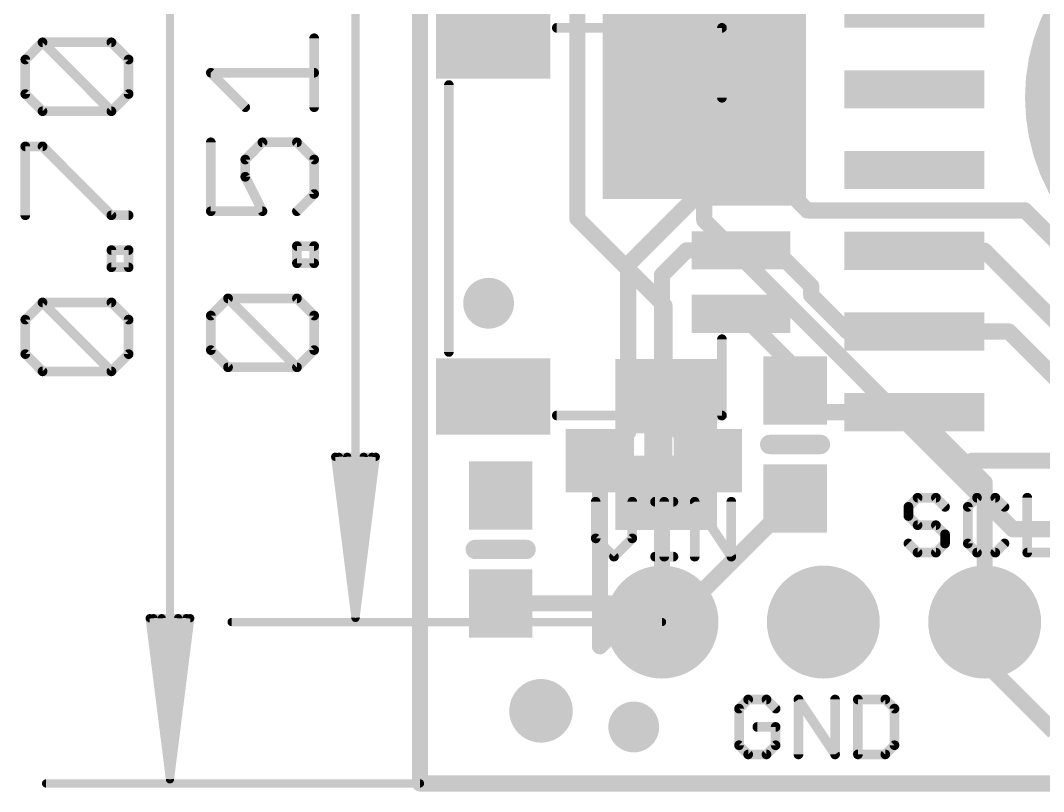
# Model space of a CAD drawing. Extents: x -6.3 to 30.8, y -0.1 to 25.2.
# Drawn here: x -6.29 to 9.82, y -0.13 to 12.01 of the extents above; entities that cross this region are included whole.
import ezdxf

# ---------------------------------------------------------------- set-up
doc = ezdxf.new("R2010")
doc.units = 0
for name, color, linetype in [('1', 12, 'CONTINUOUS'), ('16', 132, 'CONTINUOUS'), ('17', 110, 'CONTINUOUS'), ('18', 110, 'CONTINUOUS'), ('21', 40, 'CONTINUOUS'), ('47', 253, 'CONTINUOUS')]:
    doc.layers.add(name, color=color, linetype=linetype)

# ---------------------------------------------------------------- blocks, each defined once
blk = doc.blocks.new('RECT')
blk.add_solid([(-0.5, -0.5), (0.5, -0.5), (-0.5, 0.5), (0.5, 0.5)])
blk = doc.blocks.new('PIE')
at = {"const_width": 0.5}
blk.add_lwpolyline([(0, -0.25, 1), (0, 0.25, 1), (0, -0.25)], format="xyb", dxfattribs=at)
blk = doc.blocks.new('ROUNDP')
at = {"const_width": 0.5}
blk.add_lwpolyline([(0, -0.25, 1), (0, 0.25, 1), (0, -0.25)], format="xyb", dxfattribs=at)
blk = doc.blocks.new('ROUNDV')
at = {"const_width": 0.5}
blk.add_lwpolyline([(0, -0.25, 1), (0, 0.25, 1), (0, -0.25)], format="xyb", dxfattribs=at)

msp = doc.modelspace()

# ---------------------------------------------------------------- linework, layer by layer
at = {"layer": '1', "const_width": 0.254}
for points in [[(0, 0), (0, 17.78)], [(3.2775, 8.167), (4.5005, 9.39)], [(4.5005, 9.39), (5.054, 9.39)], [(5.723, 9.39), (5.054, 9.39)], [(6.096, 9.017), (5.723, 9.39)], [(9.525, 9.017), (6.096, 9.017)], [(11.43, 7.112), (9.525, 9.017)], [(3.81, 8.001), (4.199, 8.39)], [(4.199, 8.39), (5.054, 8.39)], [(5.054, 8.39), (5.596, 8.39)], [(5.596, 8.39), (6.1592, 7.8268)], [(7.7825, 8.382), (8.89, 8.382)], [(8.89, 8.382), (13.97, 3.302)], [(3.2775, 8.167), (3.2775, 5.5245)], [(3.81, 8.001), (3.81, 5.803)], [(6.1592, 7.8268), (6.1592, 7.6838)], [(6.1592, 7.6838), (6.731, 7.112)], [(5.054, 7.39), (5.9055, 6.5385)], [(6.731, 7.112), (7.7825, 7.112)], [(7.7825, 7.112), (9.271, 7.112)], [(9.271, 7.112), (11.43, 4.953)], [(5.9055, 6.5385), (5.9055, 6.184)], [(6.2475, 5.842), (5.9055, 6.184)], [(7.7825, 5.842), (6.2475, 5.842)], [(8.89, 4.7345), (7.7825, 5.842)], [(4.533, 5.08), (3.81, 5.803)], [(3.2775, 5.5245), (2.833, 5.08)], [(2.833, 5.08), (2.833, 2.159)], [(8.89, 2.54), (8.89, 4.7345)], [(5.9055, 4.484), (4.23, 2.8085)], [(1.27, 2.833), (3.39, 2.833)], [(3.39, 2.833), (3.683, 2.54)], [(4.23, 2.8085), (4.23, 2.54)], [(3.3215, 2.6475), (2.833, 2.159)], [(3.429, 2.54), (3.3215, 2.6475)], [(3.683, 2.54), (3.429, 2.54)], [(3.81, 2.54), (3.683, 2.54)], [(4.23, 2.54), (3.81, 2.54)], [(8.89, 1.905), (8.89, 2.54)], [(9.9822, 0.8128), (8.89, 1.905)], [(25.4, 0), (0, 0)]]:
    msp.add_lwpolyline(points, dxfattribs=at)
at = {"layer": '1', "const_width": 0.127}
for points in [[(4.5005, 9.4535, 1), (4.5005, 9.3265)], [(4.5454, 9.3451, 1), (4.4556, 9.4349)], [(5.054, 9.4535, 1), (5.054, 9.3265)], [(5.054, 9.3265, 1), (5.054, 9.4535)], [(5.7679, 9.4349, 1), (5.6781, 9.3451)], [(5.723, 9.3265, 1), (5.723, 9.4535)], [(6.096, 9.0805, 1), (6.096, 8.9535)], [(6.0511, 8.9721, 1), (6.1409, 9.0619)], [(9.5699, 9.0619, 1), (9.4801, 8.9721)], [(9.525, 8.9535, 1), (9.525, 9.0805)], [(4.199, 8.4535, 1), (4.199, 8.3265)], [(4.2439, 8.3451, 1), (4.1541, 8.4349)], [(5.054, 8.4535, 1), (5.054, 8.3265)], [(5.054, 8.3265, 1), (5.054, 8.4535)], [(5.6409, 8.4349, 1), (5.5511, 8.3451)], [(5.596, 8.3265, 1), (5.596, 8.4535)], [(7.7825, 8.4455, 1), (7.7825, 8.3185)], [(8.9349, 8.4269, 1), (8.8451, 8.3371)], [(8.89, 8.3185, 1), (8.89, 8.4455)], [(3.341, 8.167, 1), (3.214, 8.167)], [(3.2326, 8.2119, 1), (3.3224, 8.1221)], [(3.8735, 8.001, 1), (3.7465, 8.001)], [(3.7651, 8.0459, 1), (3.8549, 7.9561)], [(6.2227, 7.8268, 1), (6.0957, 7.8268)], [(6.1143, 7.7819, 1), (6.2041, 7.8717)], [(6.2041, 7.7287, 1), (6.1143, 7.6389)], [(6.0957, 7.6838, 1), (6.2227, 7.6838)], [(5.0989, 7.4349, 1), (5.0091, 7.3451)], [(6.731, 7.1755, 1), (6.731, 7.0485)], [(6.6861, 7.0671, 1), (6.7759, 7.1569)], [(7.7825, 7.1755, 1), (7.7825, 7.0485)], [(7.7825, 7.0485, 1), (7.7825, 7.1755)], [(9.3159, 7.1569, 1), (9.2261, 7.0671)], [(9.271, 7.0485, 1), (9.271, 7.1755)], [(5.969, 6.5385, 1), (5.842, 6.5385)], [(5.8606, 6.4936, 1), (5.9504, 6.5834)], [(5.9504, 6.2289, 1), (5.8606, 6.1391)], [(5.842, 6.184, 1), (5.969, 6.184)], [(6.2475, 5.9055, 1), (6.2475, 5.7785)], [(7.8274, 5.8869, 1), (7.7376, 5.7971)], [(7.7825, 5.7785, 1), (7.7825, 5.9055)], [(3.8549, 5.8479, 1), (3.7651, 5.7581)], [(3.7465, 5.803, 1), (3.8735, 5.803)], [(6.2026, 5.7971, 1), (6.2924, 5.8869)], [(3.3224, 5.4796, 1), (3.2326, 5.5694)], [(3.214, 5.5245, 1), (3.341, 5.5245)], [(2.8965, 5.08, 1), (2.7695, 5.08)], [(2.7881, 5.1249, 1), (2.8779, 5.0351)], [(4.4881, 5.0351, 1), (4.5779, 5.1249)], [(8.9535, 4.7345, 1), (8.8265, 4.7345)], [(8.8451, 4.6896, 1), (8.9349, 4.7794)], [(5.9504, 4.4391, 1), (5.8606, 4.5289)], [(1.27, 2.8965, 1), (1.27, 2.7695)], [(3.4349, 2.8779, 1), (3.3451, 2.7881)], [(3.39, 2.7695, 1), (3.39, 2.8965)], [(4.2935, 2.8085, 1), (4.1665, 2.8085)], [(4.1851, 2.8534, 1), (4.2749, 2.7636)], [(3.3664, 2.6924, 1), (3.2766, 2.6026)], [(3.3664, 2.6026, 1), (3.2766, 2.6924)], [(3.429, 2.6035, 1), (3.429, 2.4765)], [(3.3841, 2.4951, 1), (3.4739, 2.5849)], [(3.683, 2.6035, 1), (3.683, 2.4765)], [(3.6381, 2.4951, 1), (3.7279, 2.5849)], [(3.683, 2.4765, 1), (3.683, 2.6035)], [(3.81, 2.6035, 1), (3.81, 2.4765)], [(3.81, 2.4765, 1), (3.81, 2.6035)], [(4.1665, 2.54, 1), (4.2935, 2.54)], [(4.23, 2.4765, 1), (4.23, 2.6035)], [(8.9535, 2.54, 1), (8.8265, 2.54)], [(8.8265, 2.54, 1), (8.9535, 2.54)], [(2.7881, 2.2039, 1), (2.8779, 2.1141)], [(2.7695, 2.159, 1), (2.8965, 2.159)], [(8.9349, 1.9499, 1), (8.8451, 1.8601)], [(8.8265, 1.905, 1), (8.9535, 1.905)], [(0, 0.0635, 1), (0, -0.0635)], [(-0.0635, 0, 1), (0.0635, 0)]]:
    msp.add_lwpolyline(points, format="xyb", dxfattribs=at)
at = {"layer": '16', "const_width": 0.254}
for points in [[(0, 0), (0, 17.78)], [(2.4765, 12.7748), (2.4765, 8.89)], [(4.4746, 10.795), (4.4746, 8.8604)], [(2.4765, 8.89), (3.8497, 7.5168)], [(4.4746, 8.8604), (9.3345, 4.0005)], [(3.8497, 7.5168), (3.8497, 6.1198)], [(3.8497, 6.1198), (3.8735, 6.096)], [(3.8735, 4.572), (3.81, 4.5085)], [(3.81, 4.5085), (3.81, 2.54)], [(9.3345, 4.0005), (13.3985, 4.0005)], [(25.4, 0), (0, 0)]]:
    msp.add_lwpolyline(points, dxfattribs=at)
at = {"layer": '16', "const_width": 0.127}
for points in [[(4.5381, 10.795, 1), (4.4111, 10.795)], [(2.5214, 8.9349, 1), (2.4316, 8.8451)], [(2.413, 8.89, 1), (2.54, 8.89)], [(4.5195, 8.9053, 1), (4.4297, 8.8155)], [(4.4111, 8.8604, 1), (4.5381, 8.8604)], [(3.9132, 7.5168, 1), (3.7862, 7.5168)], [(3.8048, 7.4719, 1), (3.8946, 7.5617)], [(3.8946, 6.1647, 1), (3.8048, 6.0749)], [(3.7862, 6.1198, 1), (3.9132, 6.1198)], [(3.8286, 6.0511, 1), (3.9184, 6.1409)], [(3.9184, 4.5271, 1), (3.8286, 4.6169)], [(3.8735, 4.5085, 1), (3.7465, 4.5085)], [(3.7651, 4.5534, 1), (3.8549, 4.4636)], [(9.3345, 4.064, 1), (9.3345, 3.937)], [(9.2896, 3.9556, 1), (9.3794, 4.0454)], [(3.7465, 2.54, 1), (3.8735, 2.54)], [(0, 0.0635, 1), (0, -0.0635)], [(-0.0635, 0, 1), (0.0635, 0)]]:
    msp.add_lwpolyline(points, format="xyb", dxfattribs=at)
at = {"layer": '21'}
for points, const_width in [([(2.154, 11.89), (4.754, 11.89)], 0.1524), ([(4.754, 11.89), (4.754, 10.79)], 0.1524), ([(0.454, 10.99), (0.454, 6.79)], 0.1524), ([(4.754, 6.99), (4.754, 5.79)], 0.1524), ([(4.754, 5.79), (2.154, 5.79)], 0.1524), ([(3.683, 4.68), (3.683, 5.48)], 0.3048), ([(6.3055, 5.334), (5.5055, 5.334)], 0.3048), ([(8.6995, 5.08), (16.0655, 5.08)], 0.254), ([(7.834, 4.4965), (7.6899, 4.3525)], 0.1524), ([(8.1221, 4.4965), (7.834, 4.4965)], 0.1524), ([(8.2661, 4.3525), (8.1221, 4.4965)], 0.1524), ([(8.7695, 4.4965), (8.6254, 4.3525)], 0.1524), ([(9.0576, 4.4965), (8.7695, 4.4965)], 0.1524), ([(9.2017, 4.3525), (9.0576, 4.4965)], 0.1524), ([(9.561, 4.4965), (9.561, 3.6322)], 0.1524), ([(2.7658, 4.433), (2.7658, 3.8568)], 0.1524), ([(3.3421, 3.8568), (3.3421, 4.433)], 0.1524), ([(3.7014, 4.433), (3.9895, 4.433)], 0.1524), ([(3.8454, 3.5687), (3.8454, 4.433)], 0.1524), ([(4.325, 3.5687), (4.325, 4.433)], 0.1524), ([(4.325, 4.433), (4.9013, 3.5687)], 0.1524), ([(4.9013, 3.5687), (4.9013, 4.433)], 0.1524), ([(7.6899, 4.3525), (7.6899, 4.2084)], 0.1524), ([(8.6254, 4.3525), (8.6254, 3.7763)], 0.1524), ([(7.6899, 4.2084), (7.834, 4.0644)], 0.1524), ([(7.834, 4.0644), (8.1221, 4.0644)], 0.1524), ([(8.1221, 4.0644), (8.2661, 3.9203)], 0.1524), ([(2.7658, 3.8568), (3.054, 3.5687)], 0.1524), ([(3.054, 3.5687), (3.3421, 3.8568)], 0.1524), ([(8.2661, 3.9203), (8.2661, 3.7763)], 0.1524), ([(0.87, 3.683), (1.67, 3.683)], 0.3048), ([(7.834, 3.6322), (7.6899, 3.7763)], 0.1524), ([(8.1221, 3.6322), (7.834, 3.6322)], 0.1524), ([(8.2661, 3.7763), (8.1221, 3.6322)], 0.1524), ([(8.6254, 3.7763), (8.7695, 3.6322)], 0.1524), ([(8.7695, 3.6322), (9.0576, 3.6322)], 0.1524), ([(9.0576, 3.6322), (9.2017, 3.7763)], 0.1524), ([(9.561, 3.6322), (10.1372, 3.6322)], 0.1524), ([(3.7014, 3.5687), (3.9895, 3.5687)], 0.1524), ([(5.167, 1.3215), (5.0229, 1.1775)], 0.1524), ([(5.4551, 1.3215), (5.167, 1.3215)], 0.1524), ([(5.5991, 1.1775), (5.4551, 1.3215)], 0.1524), ([(5.9584, 0.4572), (5.9584, 1.3215)], 0.1524), ([(5.9584, 1.3215), (6.5347, 0.4572)], 0.1524), ([(6.5347, 0.4572), (6.5347, 1.3215)], 0.1524), ([(6.894, 1.3215), (6.894, 0.4572)], 0.1524), ([(7.3261, 1.3215), (6.894, 1.3215)], 0.1524), ([(7.4702, 1.1775), (7.3261, 1.3215)], 0.1524), ([(5.0229, 1.1775), (5.0229, 0.6013)], 0.1524), ([(7.4702, 0.6013), (7.4702, 1.1775)], 0.1524), ([(5.5991, 0.8894), (5.311, 0.8894)], 0.1524), ([(5.5991, 0.6013), (5.5991, 0.8894)], 0.1524), ([(5.0229, 0.6013), (5.167, 0.4572)], 0.1524), ([(5.4551, 0.4572), (5.5991, 0.6013)], 0.1524), ([(7.3261, 0.4572), (7.4702, 0.6013)], 0.1524), ([(5.167, 0.4572), (5.4551, 0.4572)], 0.1524), ([(6.894, 0.4572), (7.3261, 0.4572)], 0.1524)]:
    msp.add_lwpolyline(points, dxfattribs=dict(at, const_width=const_width))
for points, const_width in [([(2.154, 11.9281, 1), (2.154, 11.8519)], 0.0762), ([(4.7921, 11.89, 1), (4.7159, 11.89)], 0.0762), ([(4.754, 11.8519, 1), (4.754, 11.9281)], 0.0762), ([(0.4921, 10.99, 1), (0.4159, 10.99)], 0.0762), ([(4.7159, 10.79, 1), (4.7921, 10.79)], 0.0762), ([(4.7921, 6.99, 1), (4.7159, 6.99)], 0.0762), ([(0.4159, 6.79, 1), (0.4921, 6.79)], 0.0762), ([(2.154, 5.8281, 1), (2.154, 5.7519)], 0.0762), ([(4.7159, 5.79, 1), (4.7921, 5.79)], 0.0762), ([(4.754, 5.7519, 1), (4.754, 5.8281)], 0.0762), ([(3.7592, 5.48, 1), (3.6068, 5.48)], 0.1524), ([(5.5055, 5.4102, 1), (5.5055, 5.2578)], 0.1524), ([(6.3055, 5.2578, 1), (6.3055, 5.4102)], 0.1524), ([(8.6995, 5.1435, 1), (8.6995, 5.0165)], 0.127), ([(3.6068, 4.68, 1), (3.7592, 4.68)], 0.1524), ([(7.834, 4.5346, 1), (7.834, 4.4584)], 0.0762), ([(7.8609, 4.4696, 1), (7.807, 4.5235)], 0.0762), ([(8.149, 4.5235, 1), (8.0951, 4.4696)], 0.0762), ([(8.1221, 4.4584, 1), (8.1221, 4.5346)], 0.0762), ([(8.7695, 4.5346, 1), (8.7695, 4.4584)], 0.0762), ([(8.7964, 4.4696, 1), (8.7426, 4.5235)], 0.0762), ([(9.0846, 4.5235, 1), (9.0307, 4.4696)], 0.0762), ([(9.0576, 4.4584, 1), (9.0576, 4.5346)], 0.0762), ([(9.5991, 4.4965, 1), (9.5229, 4.4965)], 0.0762), ([(2.8039, 4.433, 1), (2.7277, 4.433)], 0.0762), ([(3.3802, 4.433, 1), (3.304, 4.433)], 0.0762), ([(3.7014, 4.4711, 1), (3.7014, 4.3949)], 0.0762), ([(3.8835, 4.433, 1), (3.8073, 4.433)], 0.0762), ([(3.9895, 4.3949, 1), (3.9895, 4.4711)], 0.0762), ([(4.3567, 4.4542, 1), (4.2933, 4.4119)], 0.0762), ([(4.3631, 4.433, 1), (4.2869, 4.433)], 0.0762), ([(4.9394, 4.433, 1), (4.8632, 4.433)], 0.0762), ([(7.728, 4.3525, 1), (7.6518, 4.3525)], 0.0762), ([(7.663, 4.3794, 1), (7.7169, 4.3255)], 0.0762), ([(8.2392, 4.3255, 1), (8.2931, 4.3794)], 0.0762), ([(8.6635, 4.3525, 1), (8.5873, 4.3525)], 0.0762), ([(8.5985, 4.3794, 1), (8.6524, 4.3255)], 0.0762), ([(9.1747, 4.3255, 1), (9.2286, 4.3794)], 0.0762), ([(7.7169, 4.2354, 1), (7.663, 4.1815)], 0.0762), ([(7.6518, 4.2084, 1), (7.728, 4.2084)], 0.0762), ([(7.834, 4.1025, 1), (7.834, 4.0263)], 0.0762), ([(7.807, 4.0374, 1), (7.8609, 4.0913)], 0.0762), ([(8.149, 4.0913, 1), (8.0951, 4.0374)], 0.0762), ([(8.1221, 4.0263, 1), (8.1221, 4.1025)], 0.0762), ([(2.7928, 3.8838, 1), (2.7389, 3.8299)], 0.0762), ([(2.7277, 3.8568, 1), (2.8039, 3.8568)], 0.0762), ([(3.304, 3.8568, 1), (3.3802, 3.8568)], 0.0762), ([(3.369, 3.8299, 1), (3.3151, 3.8838)], 0.0762), ([(8.3042, 3.9203, 1), (8.228, 3.9203)], 0.0762), ([(8.2392, 3.8934, 1), (8.2931, 3.9473)], 0.0762), ([(0.87, 3.7592, 1), (0.87, 3.6068)], 0.1524), ([(1.67, 3.6068, 1), (1.67, 3.7592)], 0.1524), ([(7.7169, 3.8032, 1), (7.663, 3.7493)], 0.0762), ([(7.834, 3.6703, 1), (7.834, 3.5941)], 0.0762), ([(8.1221, 3.5941, 1), (8.1221, 3.6703)], 0.0762), ([(8.228, 3.7763, 1), (8.3042, 3.7763)], 0.0762), ([(8.2931, 3.7493, 1), (8.2392, 3.8032)], 0.0762), ([(8.6524, 3.8032, 1), (8.5985, 3.7493)], 0.0762), ([(8.5873, 3.7763, 1), (8.6635, 3.7763)], 0.0762), ([(8.7695, 3.6703, 1), (8.7695, 3.5941)], 0.0762), ([(9.0576, 3.5941, 1), (9.0576, 3.6703)], 0.0762), ([(9.2286, 3.7493, 1), (9.1747, 3.8032)], 0.0762), ([(9.561, 3.6703, 1), (9.561, 3.5941)], 0.0762), ([(3.027, 3.5956, 1), (3.0809, 3.5418)], 0.0762), ([(3.027, 3.5418, 1), (3.0809, 3.5956)], 0.0762), ([(3.7014, 3.6068, 1), (3.7014, 3.5306)], 0.0762), ([(3.8073, 3.5687, 1), (3.8835, 3.5687)], 0.0762), ([(3.9895, 3.5306, 1), (3.9895, 3.6068)], 0.0762), ([(4.2869, 3.5687, 1), (4.3631, 3.5687)], 0.0762), ([(4.8632, 3.5687, 1), (4.9394, 3.5687)], 0.0762), ([(4.8696, 3.5476, 1), (4.933, 3.5898)], 0.0762), ([(7.807, 3.6053, 1), (7.8609, 3.6591)], 0.0762), ([(8.0951, 3.6591, 1), (8.149, 3.6053)], 0.0762), ([(8.7426, 3.6053, 1), (8.7964, 3.6591)], 0.0762), ([(9.0307, 3.6591, 1), (9.0846, 3.6053)], 0.0762), ([(9.5229, 3.6322, 1), (9.5991, 3.6322)], 0.0762), ([(5.167, 1.3596, 1), (5.167, 1.2834)], 0.0762), ([(5.1939, 1.2946, 1), (5.14, 1.3485)], 0.0762), ([(5.482, 1.3485, 1), (5.4281, 1.2946)], 0.0762), ([(5.4551, 1.2834, 1), (5.4551, 1.3596)], 0.0762), ([(5.9901, 1.3427, 1), (5.9267, 1.3004)], 0.0762), ([(5.9965, 1.3215, 1), (5.9203, 1.3215)], 0.0762), ([(6.5728, 1.3215, 1), (6.4966, 1.3215)], 0.0762), ([(6.9321, 1.3215, 1), (6.8559, 1.3215)], 0.0762), ([(6.894, 1.3596, 1), (6.894, 1.2834)], 0.0762), ([(7.3531, 1.3485, 1), (7.2992, 1.2946)], 0.0762), ([(7.3261, 1.2834, 1), (7.3261, 1.3596)], 0.0762), ([(5.061, 1.1775, 1), (4.9848, 1.1775)], 0.0762), ([(4.996, 1.2044, 1), (5.0499, 1.1505)], 0.0762), ([(5.5722, 1.1505, 1), (5.6261, 1.2044)], 0.0762), ([(7.5083, 1.1775, 1), (7.4321, 1.1775)], 0.0762), ([(7.4432, 1.1505, 1), (7.4971, 1.2044)], 0.0762), ([(5.311, 0.9275, 1), (5.311, 0.8513)], 0.0762), ([(5.6372, 0.8894, 1), (5.561, 0.8894)], 0.0762), ([(5.5991, 0.8513, 1), (5.5991, 0.9275)], 0.0762), ([(5.0499, 0.6282, 1), (4.996, 0.5743)], 0.0762), ([(5.6261, 0.5743, 1), (5.5722, 0.6282)], 0.0762), ([(7.4971, 0.5743, 1), (7.4432, 0.6282)], 0.0762), ([(4.9848, 0.6013, 1), (5.061, 0.6013)], 0.0762), ([(5.167, 0.4953, 1), (5.167, 0.4191)], 0.0762), ([(5.14, 0.4303, 1), (5.1939, 0.4841)], 0.0762), ([(5.4281, 0.4841, 1), (5.482, 0.4303)], 0.0762), ([(5.4551, 0.4191, 1), (5.4551, 0.4953)], 0.0762), ([(5.561, 0.6013, 1), (5.6372, 0.6013)], 0.0762), ([(5.9203, 0.4572, 1), (5.9965, 0.4572)], 0.0762), ([(6.4966, 0.4572, 1), (6.5728, 0.4572)], 0.0762), ([(6.503, 0.4361, 1), (6.5664, 0.4783)], 0.0762), ([(6.894, 0.4953, 1), (6.894, 0.4191)], 0.0762), ([(6.8559, 0.4572, 1), (6.9321, 0.4572)], 0.0762), ([(7.2992, 0.4841, 1), (7.3531, 0.4303)], 0.0762), ([(7.3261, 0.4191, 1), (7.3261, 0.4953)], 0.0762), ([(7.4321, 0.6013, 1), (7.5083, 0.6013)], 0.0762)]:
    msp.add_lwpolyline(points, format="xyb", dxfattribs=dict(at, const_width=const_width))
at = {"layer": '47'}
for points, const_width in [([(-3.937, 0.065), (-3.937, 17.715)], 0.13), ([(-1.016, 15.302), (-1.016, 2.605)], 0.13), ([(-1.6667, 10.6412), (-1.6667, 11.7259)], 0.1524), ([(-6.2147, 11.3912), (-5.9435, 11.6624)], 0.1524), ([(-5.9435, 11.6624), (-4.8589, 11.6624)], 0.1524), ([(-4.8589, 10.5777), (-5.9435, 11.6624)], 0.1524), ([(-4.8589, 11.6624), (-4.5877, 11.3912)], 0.1524), ([(-6.2147, 10.8489), (-6.2147, 11.3912)], 0.1524), ([(-4.5877, 11.3912), (-4.5877, 10.8489)], 0.1524), ([(-2.7514, 10.6412), (-3.2937, 11.1835)], 0.1524), ([(-3.2937, 11.1835), (-1.6667, 11.1835)], 0.1524), ([(-5.9435, 10.5777), (-6.2147, 10.8489)], 0.1524), ([(-4.5877, 10.8489), (-4.8589, 10.5777)], 0.1524), ([(-4.8589, 10.5777), (-5.9435, 10.5777)], 0.1524), ([(-3.2937, 10.0887), (-3.2937, 9.004)], 0.1524), ([(-2.7514, 9.8175), (-2.4802, 10.0887)], 0.1524), ([(-2.4802, 10.0887), (-1.9379, 10.0887)], 0.1524), ([(-1.9379, 10.0887), (-1.6667, 9.8175)], 0.1524), ([(-6.2147, 8.9405), (-6.2147, 10.0252)], 0.1524), ([(-6.2147, 10.0252), (-5.9435, 10.0252)], 0.1524), ([(-5.9435, 10.0252), (-4.8589, 8.9405)], 0.1524), ([(-2.7514, 9.5464), (-2.7514, 9.8175)], 0.1524), ([(-1.6667, 9.8175), (-1.6667, 9.2752)], 0.1524), ([(-2.4802, 9.004), (-2.7514, 9.5464)], 0.1524), ([(-1.6667, 9.2752), (-1.9379, 9.004)], 0.1524), ([(-3.2937, 9.004), (-2.4802, 9.004)], 0.1524), ([(-4.8589, 8.9405), (-4.5877, 8.9405)], 0.1524), ([(-4.8589, 8.122), (-4.8589, 8.3931)], 0.1524), ([(-4.8589, 8.3931), (-4.5877, 8.3931)], 0.1524), ([(-4.5877, 8.3931), (-4.5877, 8.122)], 0.1524), ([(-1.9379, 8.1855), (-1.9379, 8.4566)], 0.1524), ([(-1.9379, 8.4566), (-1.6667, 8.4566)], 0.1524), ([(-1.6667, 8.4566), (-1.6667, 8.1855)], 0.1524), ([(-1.6667, 8.1855), (-1.9379, 8.1855)], 0.1524), ([(-4.5877, 8.122), (-4.8589, 8.122)], 0.1524), ([(-6.2147, 7.2983), (-5.9435, 7.5695)], 0.1524), ([(-5.9435, 7.5695), (-4.8589, 7.5695)], 0.1524), ([(-4.8589, 6.4848), (-5.9435, 7.5695)], 0.1524), ([(-4.8589, 7.5695), (-4.5877, 7.2983)], 0.1524), ([(-3.2937, 7.3618), (-3.0225, 7.633)], 0.1524), ([(-3.0225, 7.633), (-1.9379, 7.633)], 0.1524), ([(-1.9379, 6.5483), (-3.0225, 7.633)], 0.1524), ([(-1.9379, 7.633), (-1.6667, 7.3618)], 0.1524), ([(-3.2937, 6.8195), (-3.2937, 7.3618)], 0.1524), ([(-1.6667, 7.3618), (-1.6667, 6.8195)], 0.1524), ([(-6.2147, 6.756), (-6.2147, 7.2983)], 0.1524), ([(-4.5877, 7.2983), (-4.5877, 6.756)], 0.1524), ([(-5.9435, 6.4848), (-6.2147, 6.756)], 0.1524), ([(-4.5877, 6.756), (-4.8589, 6.4848)], 0.1524), ([(-3.0225, 6.5483), (-3.2937, 6.8195)], 0.1524), ([(-1.6667, 6.8195), (-1.9379, 6.5483)], 0.1524), ([(-1.9379, 6.5483), (-3.0225, 6.5483)], 0.1524), ([(-4.8589, 6.4848), (-5.9435, 6.4848)], 0.1524), ([(-1.016, 2.605), (-1.3352, 5.14)], 0.13), ([(-1.3352, 5.14), (-0.6968, 5.14)], 0.13), ([(-1.016, 2.605), (-1.276, 5.14)], 0.13), ([(-1.016, 2.605), (-1.146, 5.14)], 0.13), ([(-0.6968, 5.14), (-1.016, 2.605)], 0.13), ([(-0.886, 5.14), (-1.016, 2.605)], 0.13), ([(-0.756, 5.14), (-1.016, 2.605)], 0.13), ([(-3.937, 0.065), (-4.2562, 2.6)], 0.13), ([(-4.2562, 2.6), (-3.6178, 2.6)], 0.13), ([(-3.937, 0.065), (-4.197, 2.6)], 0.13), ([(-3.937, 0.065), (-4.067, 2.6)], 0.13), ([(-3.6178, 2.6), (-3.937, 0.065)], 0.13), ([(-3.807, 2.6), (-3.937, 0.065)], 0.13), ([(-3.677, 2.6), (-3.937, 0.065)], 0.13), ([(3.81, 2.54), (-2.966, 2.54)], 0.13), ([(0, 0), (-5.887, 0)], 0.13)]:
    msp.add_lwpolyline(points, dxfattribs=dict(at, const_width=const_width))
for points, const_width in [([(-1.6286, 11.7259, 1), (-1.7048, 11.7259)], 0.0762), ([(-5.9166, 11.6893, 1), (-5.9705, 11.6354)], 0.0762), ([(-5.9435, 11.7005, 1), (-5.9435, 11.6243)], 0.0762), ([(-5.9166, 11.6354, 1), (-5.9705, 11.6893)], 0.0762), ([(-4.8319, 11.6893, 1), (-4.8858, 11.6354)], 0.0762), ([(-4.8589, 11.6243, 1), (-4.8589, 11.7005)], 0.0762), ([(-6.1766, 11.3912, 1), (-6.2528, 11.3912)], 0.0762), ([(-6.2416, 11.4181, 1), (-6.1877, 11.3643)], 0.0762), ([(-4.5496, 11.3912, 1), (-4.6258, 11.3912)], 0.0762), ([(-4.6146, 11.3643, 1), (-4.5608, 11.4181)], 0.0762), ([(-3.2667, 11.2105, 1), (-3.3206, 11.1566)], 0.0762), ([(-3.2937, 11.2216, 1), (-3.2937, 11.1454)], 0.0762), ([(-1.6667, 11.1454, 1), (-1.6667, 11.2216)], 0.0762), ([(-6.1877, 10.8758, 1), (-6.2416, 10.8219)], 0.0762), ([(-6.2528, 10.8489, 1), (-6.1766, 10.8489)], 0.0762), ([(-4.6258, 10.8489, 1), (-4.5496, 10.8489)], 0.0762), ([(-4.5608, 10.8219, 1), (-4.6146, 10.8758)], 0.0762), ([(-5.9435, 10.6158, 1), (-5.9435, 10.5396)], 0.0762), ([(-5.9705, 10.5508, 1), (-5.9166, 10.6046)], 0.0762), ([(-4.8858, 10.6046, 1), (-4.8319, 10.5508)], 0.0762), ([(-4.8858, 10.5508, 1), (-4.8319, 10.6046)], 0.0762), ([(-4.8589, 10.5396, 1), (-4.8589, 10.6158)], 0.0762), ([(-2.7783, 10.6143, 1), (-2.7244, 10.6681)], 0.0762), ([(-1.7048, 10.6412, 1), (-1.6286, 10.6412)], 0.0762), ([(-3.2556, 10.0887, 1), (-3.3318, 10.0887)], 0.0762), ([(-2.4802, 10.1268, 1), (-2.4802, 10.0506)], 0.0762), ([(-2.4533, 10.0618, 1), (-2.5071, 10.1156)], 0.0762), ([(-1.9109, 10.1156, 1), (-1.9648, 10.0618)], 0.0762), ([(-1.9379, 10.0506, 1), (-1.9379, 10.1268)], 0.0762), ([(-6.1766, 10.0252, 1), (-6.2528, 10.0252)], 0.0762), ([(-6.2147, 10.0633, 1), (-6.2147, 9.9871)], 0.0762), ([(-5.9166, 10.0521, 1), (-5.9705, 9.9983)], 0.0762), ([(-5.9435, 9.9871, 1), (-5.9435, 10.0633)], 0.0762), ([(-2.7133, 9.8175, 1), (-2.7895, 9.8175)], 0.0762), ([(-2.7783, 9.8445, 1), (-2.7244, 9.7906)], 0.0762), ([(-1.6286, 9.8175, 1), (-1.7048, 9.8175)], 0.0762), ([(-1.6936, 9.7906, 1), (-1.6398, 9.8445)], 0.0762), ([(-2.7895, 9.5464, 1), (-2.7133, 9.5464)], 0.0762), ([(-2.7173, 9.5634, 1), (-2.7854, 9.5293)], 0.0762), ([(-1.6398, 9.2483, 1), (-1.6936, 9.3021)], 0.0762), ([(-1.7048, 9.2752, 1), (-1.6286, 9.2752)], 0.0762), ([(-3.2937, 9.0421, 1), (-3.2937, 8.9659)], 0.0762), ([(-3.3318, 9.004, 1), (-3.2556, 9.004)], 0.0762), ([(-2.5143, 8.987, 1), (-2.4461, 9.0211)], 0.0762), ([(-2.4802, 8.9659, 1), (-2.4802, 9.0421)], 0.0762), ([(-1.9648, 9.031, 1), (-1.9109, 8.9771)], 0.0762), ([(-6.2528, 8.9405, 1), (-6.1766, 8.9405)], 0.0762), ([(-4.8589, 8.9786, 1), (-4.8589, 8.9024)], 0.0762), ([(-4.8858, 8.9136, 1), (-4.8319, 8.9675)], 0.0762), ([(-4.5877, 8.9024, 1), (-4.5877, 8.9786)], 0.0762), ([(-4.8208, 8.3931, 1), (-4.897, 8.3931)], 0.0762), ([(-4.8589, 8.4312, 1), (-4.8589, 8.355)], 0.0762), ([(-4.5496, 8.3931, 1), (-4.6258, 8.3931)], 0.0762), ([(-4.5877, 8.355, 1), (-4.5877, 8.4312)], 0.0762), ([(-1.8998, 8.4566, 1), (-1.976, 8.4566)], 0.0762), ([(-1.9379, 8.4947, 1), (-1.9379, 8.4185)], 0.0762), ([(-1.6286, 8.4566, 1), (-1.7048, 8.4566)], 0.0762), ([(-1.6667, 8.4185, 1), (-1.6667, 8.4947)], 0.0762), ([(-1.9379, 8.2236, 1), (-1.9379, 8.1474)], 0.0762), ([(-1.976, 8.1855, 1), (-1.8998, 8.1855)], 0.0762), ([(-1.7048, 8.1855, 1), (-1.6286, 8.1855)], 0.0762), ([(-1.6667, 8.1474, 1), (-1.6667, 8.2236)], 0.0762), ([(-4.8589, 8.1601, 1), (-4.8589, 8.0839)], 0.0762), ([(-4.897, 8.122, 1), (-4.8208, 8.122)], 0.0762), ([(-4.6258, 8.122, 1), (-4.5496, 8.122)], 0.0762), ([(-4.5877, 8.0839, 1), (-4.5877, 8.1601)], 0.0762), ([(-5.9166, 7.5964, 1), (-5.9705, 7.5425)], 0.0762), ([(-5.9435, 7.6076, 1), (-5.9435, 7.5314)], 0.0762), ([(-5.9166, 7.5425, 1), (-5.9705, 7.5964)], 0.0762), ([(-4.8319, 7.5964, 1), (-4.8858, 7.5425)], 0.0762), ([(-4.8589, 7.5314, 1), (-4.8589, 7.6076)], 0.0762), ([(-2.9956, 7.6599, 1), (-3.0495, 7.606)], 0.0762), ([(-3.0225, 7.6711, 1), (-3.0225, 7.5949)], 0.0762), ([(-2.9956, 7.606, 1), (-3.0495, 7.6599)], 0.0762), ([(-1.9109, 7.6599, 1), (-1.9648, 7.606)], 0.0762), ([(-1.9379, 7.5949, 1), (-1.9379, 7.6711)], 0.0762), ([(-3.2556, 7.3618, 1), (-3.3318, 7.3618)], 0.0762), ([(-3.3206, 7.3887, 1), (-3.2667, 7.3349)], 0.0762), ([(-1.6286, 7.3618, 1), (-1.7048, 7.3618)], 0.0762), ([(-1.6936, 7.3349, 1), (-1.6398, 7.3887)], 0.0762), ([(-6.1766, 7.2983, 1), (-6.2528, 7.2983)], 0.0762), ([(-6.2416, 7.3252, 1), (-6.1877, 7.2714)], 0.0762), ([(-4.5496, 7.2983, 1), (-4.6258, 7.2983)], 0.0762), ([(-4.6146, 7.2714, 1), (-4.5608, 7.3252)], 0.0762), ([(-6.1877, 6.7829, 1), (-6.2416, 6.729)], 0.0762), ([(-6.2528, 6.756, 1), (-6.1766, 6.756)], 0.0762), ([(-4.6258, 6.756, 1), (-4.5496, 6.756)], 0.0762), ([(-4.5608, 6.729, 1), (-4.6146, 6.7829)], 0.0762), ([(-3.2667, 6.8464, 1), (-3.3206, 6.7925)], 0.0762), ([(-3.3318, 6.8195, 1), (-3.2556, 6.8195)], 0.0762), ([(-1.7048, 6.8195, 1), (-1.6286, 6.8195)], 0.0762), ([(-1.6398, 6.7925, 1), (-1.6936, 6.8464)], 0.0762), ([(-3.0225, 6.5864, 1), (-3.0225, 6.5102)], 0.0762), ([(-3.0495, 6.5214, 1), (-2.9956, 6.5753)], 0.0762), ([(-1.9648, 6.5753, 1), (-1.9109, 6.5214)], 0.0762), ([(-1.9648, 6.5214, 1), (-1.9109, 6.5753)], 0.0762), ([(-1.9379, 6.5102, 1), (-1.9379, 6.5864)], 0.0762), ([(-5.9435, 6.5229, 1), (-5.9435, 6.4467)], 0.0762), ([(-5.9705, 6.4579, 1), (-5.9166, 6.5118)], 0.0762), ([(-4.8858, 6.5118, 1), (-4.8319, 6.4579)], 0.0762), ([(-4.8858, 6.4579, 1), (-4.8319, 6.5118)], 0.0762), ([(-4.8589, 6.4467, 1), (-4.8589, 6.5229)], 0.0762), ([(-1.303, 5.1441, 1), (-1.3675, 5.1359)], 0.065), ([(-1.3352, 5.1725, 1), (-1.3352, 5.1075)], 0.065), ([(-1.2437, 5.1433, 1), (-1.3083, 5.1367)], 0.065), ([(-1.1135, 5.1417, 1), (-1.1785, 5.1383)], 0.065), ([(-0.8535, 5.1383, 1), (-0.9185, 5.1417)], 0.065), ([(-0.7237, 5.1367, 1), (-0.7883, 5.1433)], 0.065), ([(-0.6645, 5.1359, 1), (-0.729, 5.1441)], 0.065), ([(-0.6968, 5.1075, 1), (-0.6968, 5.1725)], 0.065), ([(-4.224, 2.6041, 1), (-4.2885, 2.5959)], 0.065), ([(-4.2562, 2.6325, 1), (-4.2562, 2.5675)], 0.065), ([(-4.1647, 2.6033, 1), (-4.2293, 2.5967)], 0.065), ([(-4.0345, 2.6017, 1), (-4.0995, 2.5983)], 0.065), ([(-3.7745, 2.5983, 1), (-3.8395, 2.6017)], 0.065), ([(-3.6447, 2.5967, 1), (-3.7093, 2.6033)], 0.065), ([(-3.5855, 2.5959, 1), (-3.65, 2.6041)], 0.065), ([(-3.6178, 2.5675, 1), (-3.6178, 2.6325)], 0.065), ([(-2.966, 2.5725, 1), (-2.966, 2.5075)], 0.065), ([(-1.0482, 2.6091, 1), (-0.9838, 2.6009)], 0.065), ([(-1.0483, 2.6083, 1), (-0.9837, 2.6017)], 0.065), ([(-1.0485, 2.6033, 1), (-0.9835, 2.6067)], 0.065), ([(-1.0485, 2.6067, 1), (-0.9835, 2.6033)], 0.065), ([(-1.0485, 2.605, 1), (-0.9835, 2.605)], 0.065), ([(-1.0483, 2.6017, 1), (-0.9837, 2.6083)], 0.065), ([(-1.0482, 2.6009, 1), (-0.9838, 2.6091)], 0.065), ([(3.81, 2.5075, 1), (3.81, 2.5725)], 0.065), ([(-5.887, 0.0325, 1), (-5.887, -0.0325)], 0.065), ([(-3.9692, 0.0691, 1), (-3.9048, 0.0609)], 0.065), ([(-3.9693, 0.0683, 1), (-3.9047, 0.0617)], 0.065), ([(-3.9695, 0.0633, 1), (-3.9045, 0.0667)], 0.065), ([(-3.9695, 0.0667, 1), (-3.9045, 0.0633)], 0.065), ([(-3.9695, 0.065, 1), (-3.9045, 0.065)], 0.065), ([(-3.9693, 0.0617, 1), (-3.9047, 0.0683)], 0.065), ([(-3.9692, 0.0609, 1), (-3.9048, 0.0691)], 0.065), ([(0, -0.0325, 1), (0, 0.0325)], 0.065)]:
    msp.add_lwpolyline(points, format="xyb", dxfattribs=dict(at, const_width=const_width))

# ---------------------------------------------------------------- block references
at = {"layer": '1', "xscale": 0.6, "yscale": 2.2, "rotation": 90}
for p in [(7.7825, 12.192), (7.7825, 10.922), (7.7825, 9.652), (7.7825, 8.382), (7.7825, 7.112), (7.7825, 5.842)]:
    msp.add_blockref('RECT', p, dxfattribs=at)
at = {"layer": '1'}
for p, xscale, yscale in [((1.154, 11.69), 1.8, 1.2), ((5.054, 10.39), 1.55, 0.6), ((5.054, 9.39), 1.55, 0.6), ((5.054, 8.39), 1.55, 0.6), ((5.054, 7.39), 1.55, 0.6), ((1.154, 6.09), 1.8, 1.2)]:
    msp.add_blockref('RECT', p, dxfattribs=dict(at, xscale=xscale, yscale=yscale))
at = {"layer": '1', "xscale": 1.075}
for p, rotation in [((5.9055, 6.184), 270), ((2.833, 5.08), 180), ((4.533, 5.08), 180), ((1.27, 4.533), 90), ((5.9055, 4.484), 270), ((1.27, 2.833), 90)]:
    msp.add_blockref('RECT', p, dxfattribs=dict(at, rotation=rotation))
at = {"layer": '1'}
msp.add_blockref('PIE', (1.905, 1.143), dxfattribs=at)
at = {"layer": '16', "xscale": 6.35, "yscale": 6.35}
msp.add_blockref('PIE', (12.7, 10.795), dxfattribs=at)
at = {"layer": '16'}
for p, xscale, yscale, rotation in [((4.4746, 10.795), 3.2, 3.2, 180), ((3.8735, 6.096), 1.1684, 1.6002, 90), ((3.8735, 5.334), 0.635, 0.2032, 270), ((3.8735, 4.572), 1.1684, 1.6002, 90)]:
    msp.add_blockref('RECT', p, dxfattribs=dict(at, xscale=xscale, yscale=yscale, rotation=rotation))
at = {"layer": '17', "xscale": 1.778, "yscale": 1.778, "rotation": 90}
for p in [(3.81, 2.54), (3.81, 2.54), (6.35, 2.54), (6.35, 2.54), (8.89, 2.54), (8.89, 2.54)]:
    msp.add_blockref('ROUNDP', p, dxfattribs=at)
at = {"layer": '18', "xscale": 0.8001, "yscale": 0.8001}
for p in [(1.0795, 7.5565), (1.0795, 7.5565), (3.3655, 0.889), (3.3655, 0.889)]:
    msp.add_blockref('ROUNDV', p, dxfattribs=at)

doc.saveas('drawing.dxf')
